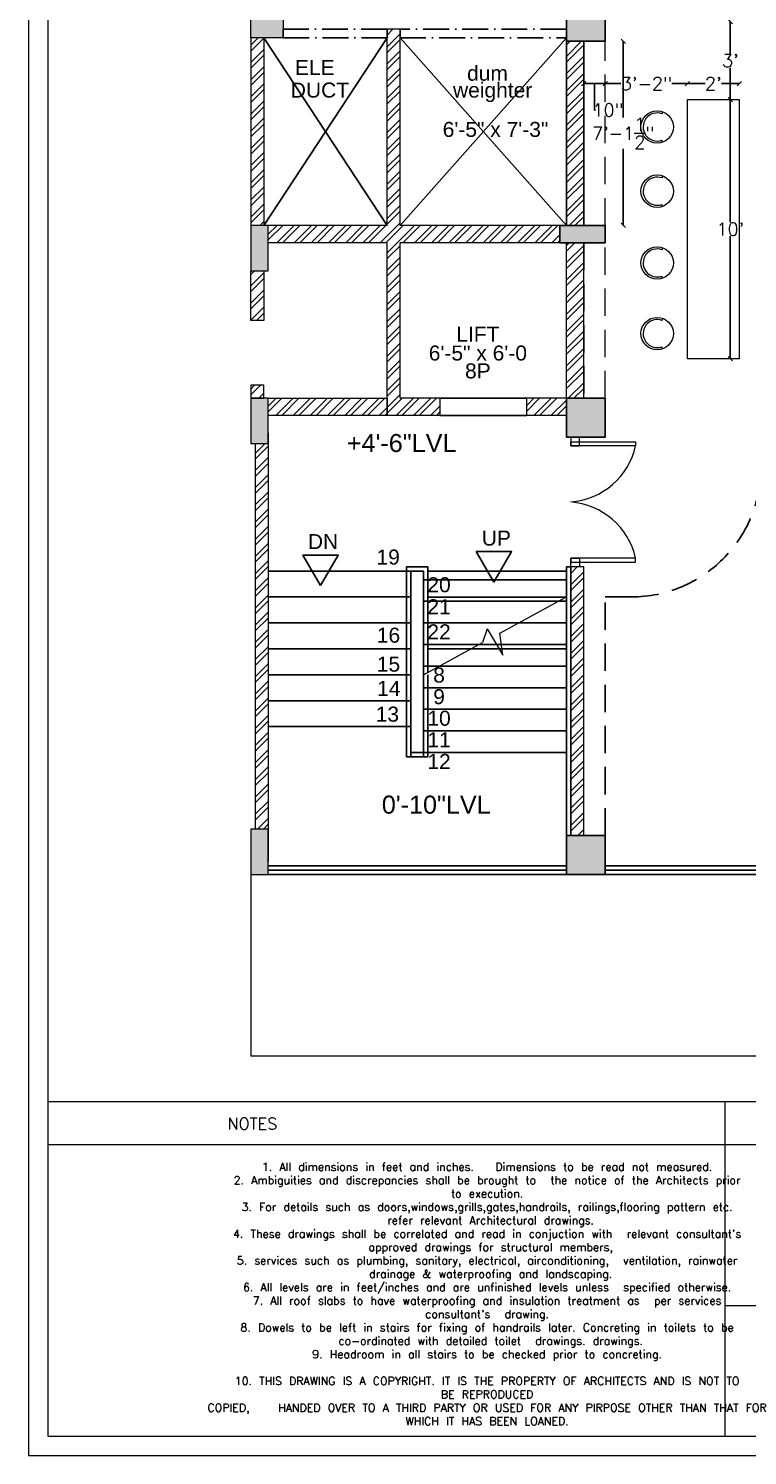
# Model space of a CAD drawing. Header units: inches. Extents: x 111501 to 134888, y 46021 to 52102.
# Drawn here: x 114769 to 115101, y 48151 to 48812 of the extents above; entities that cross this region are included whole.
import ezdxf
from ezdxf.enums import TextEntityAlignment as Align

# ---------------------------------------------------------------- set-up
doc = ezdxf.new("R2010")
doc.units = ezdxf.units.IN
doc.header["$MEASUREMENT"] = 0
doc.linetypes.add('ACAD_ISO10W100', pattern=[18, 12, -3, 0, -3])
doc.linetypes.add('DASHED', pattern=[19.05, 12.7, -6.35])
for name, color, linetype in [('10', 1, 'Continuous'), ('D', 251, 'Continuous'), ('H', 9, 'Continuous'), ('RO', 7, 'Continuous'), ('staircase', 6, 'Continuous')]:
    doc.layers.add(name, color=color, linetype=linetype)
for name, color, linetype, lineweight in [('column', 252, 'Continuous', 9), ('dimension', 250, 'Continuous', 0), ('DOOR', 1, 'Continuous', 0), ('FURNITURE', 14, 'Continuous', 18), ('SHEET', 7, 'Continuous', 30), ('wall', 7, 'Continuous', 9)]:
    doc.layers.add(name, color=color, linetype=linetype, lineweight=lineweight)
doc.styles.add('A', font='arial.ttf')
doc.styles.get("Standard").update_dxf_attribs({"font": 'txt.shx', "height": 6})
doc.dimstyles.new('Standard$0', dxfattribs={"dimtxt": 4, "dimasz": 2, "dimexe": 0.125, "dimexo": 0.125, "dimgap": 0.25, "dimtad": 0, "dimtih": 1, "dimtoh": 1, "dimdec": 1, "dimlfac": -1, "dimzin": 0, "dimdsep": 46, "dimlunit": 4, "dimtxsty": 'Standard', "dimblk": 'OBLIQUE', "dimblk1": 'DOTSMALL', "dimblk2": 'DOTSMALL', "dimcen": 0, "dimse1": 1, "dimse2": 1, "dimadec": 0, "dimazin": 0, "dimtfac": 1, "dimtdec": 1, "dimtofl": 0, "dimtmove": 0, "dimatfit": 3, "dimfxl": 1, "dimtolj": 1, "dimtzin": 0, "dimarcsym": 0})
pattern_1 = [(45, (15993.2226, 1823.8855), (-3.97747564, 3.97747564), []), (45, (15995.874, 1823.8855), (-3.97747564, 3.97747564), [])]

# ---------------------------------------------------------------- blocks, each defined once
blk = doc.blocks.new('_Oblique')
at = {"color": 0, "linetype": 'ByBlock', "lineweight": -2}
blk.add_line((-0.5, -0.5), (0.5, 0.5), dxfattribs=at)
blk = doc.blocks.new('*D1070')
at = {"layer": 'Defpoints', "color": 0, "transparency": 16777216}
for p in [(115035.53, 48805.99), (115035.53, 48720.7), (115043.81, 48720.7)]:
    blk.add_point(p, dxfattribs=at)
at = {"layer": 'dimension', "color": 0, "lineweight": -2, "transparency": 16777216}
for p, q in [((115043.81, 48805.99), (115043.81, 48770.6)), ((115043.81, 48720.7), (115043.81, 48756.1))]:
    blk.add_line(p, q, dxfattribs=at)
at = {"layer": 'dimension', "color": 0, "lineweight": -2, "transparency": 16777216, "xscale": 2, "yscale": 2, "zscale": 2}
for p, rotation in [((115043.81, 48805.99), 90), ((115043.81, 48720.7), 270)]:
    blk.add_blockref('_Oblique', p, dxfattribs=dict(at, rotation=rotation))
at = {"layer": 'dimension', "color": 0, "lineweight": 5, "transparency": 16777216, "insert": (115043.81, 48763.35), "char_height": 6, "attachment_point": 5}
blk.add_mtext('\\A1;7\'-1{\\H1.000000x;\\S1/2;}"', dxfattribs=at)
blk = doc.blocks.new('_DOTSMALL')
at = {"color": 0, "linetype": 'ByBlock', "lineweight": -2, "const_width": 0.5}
blk.add_lwpolyline([(-0.0625, 0, 1), (0.0625, 0, 1)], format="xyb", close=True, dxfattribs=at)
blk = doc.blocks.new('*D1105')
at = {"layer": 'Defpoints', "color": 0, "transparency": 16777216}
for p in [(115089.88, 48814.99), (115093.39, 48814.99), (115091.42, 48778.99)]:
    blk.add_point(p, dxfattribs=at)
at = {"layer": 'dimension', "color": 0, "lineweight": -2, "transparency": 16777216}
for p, q in [((115093.39, 48814.99), (115093.39, 48800.24)), ((115093.39, 48778.99), (115093.39, 48793.74))]:
    blk.add_line(p, q, dxfattribs=at)
at = {"layer": 'dimension', "color": 0, "lineweight": -2, "transparency": 16777216, "xscale": 2, "yscale": 2, "zscale": 2}
for p, rotation in [((115093.39, 48814.99), 90), ((115093.39, 48778.99), 270)]:
    blk.add_blockref('_Oblique', p, dxfattribs=dict(at, rotation=rotation))
at = {"layer": 'dimension', "color": 0, "lineweight": 5, "transparency": 16777216, "insert": (115093.39, 48796.99), "char_height": 6, "attachment_point": 5}
blk.add_mtext("\\A1;3'", dxfattribs=at)
blk = doc.blocks.new('*D1106')
at = {"layer": 'Defpoints', "color": 0, "transparency": 16777216}
for p in [(115097.53, 48786.34), (115073.53, 48778.99), (115097.53, 48778.99)]:
    blk.add_point(p, dxfattribs=at)
at = {"layer": 'dimension', "color": 0, "lineweight": -2, "transparency": 16777216}
for p, q in [((115073.53, 48786.34), (115081.78, 48786.34)), ((115097.53, 48786.34), (115089.28, 48786.34))]:
    blk.add_line(p, q, dxfattribs=at)
at = {"layer": 'dimension', "color": 0, "lineweight": -2, "transparency": 16777216, "xscale": 2, "yscale": 2, "zscale": 2, "rotation": 180}
blk.add_blockref('_Oblique', (115073.53, 48786.34), dxfattribs=at)
at = {"layer": 'dimension', "color": 0, "lineweight": -2, "transparency": 16777216, "xscale": 2, "yscale": 2, "zscale": 2}
blk.add_blockref('_Oblique', (115097.53, 48786.34), dxfattribs=at)
at = {"layer": 'dimension', "color": 0, "lineweight": 5, "transparency": 16777216, "insert": (115085.53, 48786.34), "char_height": 6, "attachment_point": 5}
blk.add_mtext("\\A1;2'", dxfattribs=at)
blk = doc.blocks.new('*D1107')
at = {"layer": 'Defpoints', "color": 0, "lineweight": 5, "transparency": 16777216}
for p in [(115035.53, 48797.9), (115035.53, 48786.34), (115073.53, 48778.99)]:
    blk.add_point(p, dxfattribs=at)
at = {"layer": 'dimension', "color": 0, "lineweight": -2, "transparency": 16777216}
for p, q in [((115035.53, 48786.34), (115042.78, 48786.34)), ((115073.53, 48786.34), (115066.28, 48786.34))]:
    blk.add_line(p, q, dxfattribs=at)
at = {"layer": 'dimension', "color": 0, "lineweight": -2, "transparency": 16777216, "xscale": 2, "yscale": 2, "zscale": 2, "rotation": 180}
blk.add_blockref('_Oblique', (115035.53, 48786.34), dxfattribs=at)
at = {"layer": 'dimension', "color": 0, "lineweight": -2, "transparency": 16777216, "xscale": 2, "yscale": 2, "zscale": 2}
blk.add_blockref('_Oblique', (115073.53, 48786.34), dxfattribs=at)
at = {"layer": 'dimension', "color": 0, "lineweight": 5, "transparency": 16777216, "insert": (115054.53, 48786.34), "char_height": 6, "attachment_point": 5}
blk.add_mtext('\\A1;3\'-2"', dxfattribs=at)
blk = doc.blocks.new('*D1108')
at = {"layer": 'Defpoints', "color": 0, "lineweight": 5, "transparency": 16777216}
for p in [(115025.53, 48797.13), (115035.53, 48797.9), (115025.53, 48786.34)]:
    blk.add_point(p, dxfattribs=at)
at = {"layer": 'dimension', "color": 0, "lineweight": -2, "transparency": 16777216}
for p, q in [((115035.53, 48786.34), (115025.53, 48786.34)), ((115030.53, 48786.34), (115030.53, 48774.09)), ((115030.53, 48774.09), (115031.03, 48774.09))]:
    blk.add_line(p, q, dxfattribs=at)
at = {"layer": 'dimension', "color": 0, "lineweight": -2, "transparency": 16777216, "xscale": 2, "yscale": 2, "zscale": 2, "rotation": 180}
blk.add_blockref('_Oblique', (115025.53, 48786.34), dxfattribs=at)
at = {"layer": 'dimension', "color": 0, "lineweight": -2, "transparency": 16777216, "xscale": 2, "yscale": 2, "zscale": 2}
blk.add_blockref('_Oblique', (115035.53, 48786.34), dxfattribs=at)
at = {"layer": 'dimension', "color": 0, "lineweight": 5, "transparency": 16777216, "insert": (115036.78, 48774.09), "char_height": 6, "attachment_point": 5}
blk.add_mtext('\\A1;10"', dxfattribs=at)
blk = doc.blocks.new('*D1109')
at = {"layer": 'Defpoints', "color": 0, "transparency": 16777216}
for p in [(115096.12, 48778.99), (115093.39, 48658.99), (115097.53, 48658.99)]:
    blk.add_point(p, dxfattribs=at)
at = {"layer": 'dimension', "color": 0, "lineweight": -2, "transparency": 16777216}
for p, q in [((115093.39, 48778.99), (115093.39, 48722.24)), ((115093.39, 48658.99), (115093.39, 48715.74))]:
    blk.add_line(p, q, dxfattribs=at)
at = {"layer": 'dimension', "color": 0, "lineweight": -2, "transparency": 16777216, "xscale": 2, "yscale": 2, "zscale": 2}
for p, rotation in [((115093.39, 48778.99), 90), ((115093.39, 48658.99), 270)]:
    blk.add_blockref('_Oblique', p, dxfattribs=dict(at, rotation=rotation))
at = {"layer": 'dimension', "color": 0, "lineweight": 5, "transparency": 16777216, "insert": (115093.39, 48718.99), "char_height": 6, "attachment_point": 5}
blk.add_mtext("\\A1;10'", dxfattribs=at)

msp = doc.modelspace()

# ---------------------------------------------------------------- hatches: boundary and pattern name
at = {"layer": 'column'}
h = msp.add_hatch(color=256, dxfattribs=at)
h.paths.add_polyline_path([(114871.52, 48818.54), (114871.52, 48807.54), (114882.52, 48807.54), (114882.52, 48818.54)])
h.paths.add_polyline_path([(114882.52, 48818.54), (114882.52, 48822.54), (114871.52, 48822.54), (114871.52, 48818.54)])
h.paths.add_polyline_path([(114882.52, 48807.54), (114886.52, 48807.54), (114886.52, 48818.54), (114882.52, 48818.54)])
h.paths.add_polyline_path([(114886.52, 48822.54), (114882.52, 48822.54), (114882.52, 48818.54), (114886.52, 48818.54)])
h = msp.add_hatch(color=256, dxfattribs=at)
h.paths.add_polyline_path([(115035.53, 48823.99), (115017.53, 48823.99), (115017.53, 48805.99), (115035.53, 48805.99)])
h.paths.add_polyline_path([(115014.53, 48712.7), (115035.53, 48712.7), (115035.53, 48720.7), (115014.53, 48720.7)])
h.paths.add_polyline_path([(115035.53, 48640.7), (115017.53, 48640.7), (115017.53, 48622.7), (115035.53, 48622.7)])
h = msp.add_hatch(color=256, dxfattribs=at)
h.paths.add_polyline_path([(114871.53, 48720.7), (114871.53, 48699.7), (114879.53, 48699.7), (114879.53, 48720.7)])
h.paths.add_polyline_path([(114871.53, 48640.7), (114871.53, 48619.7), (114879.53, 48619.7), (114879.53, 48640.7)])
for points in [[(114871.53, 48441.27), (114871.53, 48420.27), (114879.53, 48420.27), (114879.53, 48441.27)], [(115035.53, 48438.27), (115017.53, 48438.27), (115017.53, 48420.27), (115035.53, 48420.27)]]:
    msp.add_hatch(color=256, dxfattribs=at).paths.add_polyline_path(points)
at = {"layer": 'wall', "lineweight": 5}
h = msp.add_hatch(dxfattribs=at)
h.set_pattern_fill('ANSI32', color=256, scale=15, style=0)
h.set_pattern_definition(pattern_1)
h.paths.add_polyline_path([(114871.52, 48807.49), (114877.52, 48807.49), (114877.52, 48720.7), (114871.53, 48720.7)])
h = msp.add_hatch(dxfattribs=at)
h.set_pattern_fill('ANSI32', color=256, scale=15, style=0)
h.set_pattern_definition(pattern_1)
h.paths.add_polyline_path([(114934.53, 48712.7), (114934.53, 48632.7), (114959.03, 48632.7), (114959.03, 48640.7), (114940.53, 48640.7), (114940.53, 48712.7), (115014.53, 48712.7), (115014.53, 48720.7), (114940.53, 48720.7), (114940.53, 48811.49), (114934.53, 48811.49), (114934.53, 48720.7), (114879.53, 48720.7), (114879.53, 48712.7)])
h = msp.add_hatch(dxfattribs=at)
h.set_pattern_fill('ANSI32', color=256, scale=15, style=0)
h.set_pattern_definition(pattern_1)
h.paths.add_polyline_path([(115017.53, 48805.99), (115017.53, 48720.7), (115025.53, 48720.7), (115025.53, 48805.99)])
h = msp.add_hatch(dxfattribs=at)
h.set_pattern_fill('ANSI32', color=256, scale=15, style=0)
h.set_pattern_definition(pattern_1)
h.paths.add_polyline_path([(115017.53, 48640.7), (115025.53, 48640.7), (115025.53, 48712.7), (115017.53, 48712.7)])
h = msp.add_hatch(dxfattribs=at)
h.set_pattern_fill('ANSI32', color=256, scale=15, style=0)
h.set_pattern_definition(pattern_1)
h.paths.add_polyline_path([(114871.53, 48676.7), (114877.53, 48676.7), (114877.53, 48699.7), (114871.53, 48699.7)])
h = msp.add_hatch(dxfattribs=at)
h.set_pattern_fill('ANSI32', color=256, scale=15, style=0)
h.set_pattern_definition(pattern_1)
h.paths.add_polyline_path([(114871.53, 48646.7), (114871.53, 48640.7), (114877.53, 48640.7), (114877.53, 48646.7)])
h = msp.add_hatch(dxfattribs=at)
h.set_pattern_fill('ANSI32', color=256, scale=15, style=0)
h.set_pattern_definition(pattern_1)
h.paths.add_polyline_path([(114879.53, 48632.7), (114934.53, 48632.7), (114934.53, 48640.7), (114879.53, 48640.7)])
h = msp.add_hatch(dxfattribs=at)
h.set_pattern_fill('ANSI32', color=256, scale=15, style=0)
h.set_pattern_definition(pattern_1)
h.paths.add_polyline_path([(114999.03, 48632.7), (115017.53, 48632.7), (115017.53, 48640.7), (114999.03, 48640.7)])
h = msp.add_hatch(dxfattribs=at)
h.set_pattern_fill('ANSI32', color=256, scale=15, style=0)
h.set_pattern_definition(pattern_1)
h.paths.add_polyline_path([(114879.53, 48441.27), (114879.53, 48619.7), (114873.53, 48619.7), (114873.53, 48441.27), (114879.53, 48441.27)])
h = msp.add_hatch(dxfattribs=at)
h.set_pattern_fill('ANSI32', color=256, scale=15, style=0)
h.set_pattern_definition(pattern_1)
h.paths.add_polyline_path([(115025.53, 48438.27), (115025.53, 48461.27), (115025.53, 48465.27), (115025.53, 48562.7), (115019.53, 48562.7), (115019.53, 48438.27)])

# ---------------------------------------------------------------- linework, layer by layer
at = {"lineweight": 5}
msp.add_lwpolyline([(115019.53, 48438.27), (115025.53, 48438.27), (115025.53, 48562.7), (115019.53, 48562.7)], close=True, dxfattribs=at)
at = {"layer": '10', "linetype": 'Continuous'}
for p, q in [((115017.53, 48805.99), (115017.53, 48720.7)), ((114953.47, 48562.72), (114943.59, 48562.72)), ((114951.47, 48560.72), (114945.59, 48560.72))]:
    msp.add_line(p, q, dxfattribs=at)
for points in [[(114983.99, 48555.6), (114975.81, 48569.76), (114992.17, 48569.76)], [(114903.77, 48553.97), (114895.59, 48568.13), (114911.95, 48568.13)]]:
    msp.add_lwpolyline(points, close=True, dxfattribs=at)
at = {"layer": 'column'}
msp.add_line((115017.53, 48562.7), (115017.53, 48560.7), dxfattribs=at)
for points in [[(114871.52, 48822.49), (114886.52, 48822.49), (114886.52, 48807.49), (114871.52, 48807.49)], [(114879.53, 48699.7), (114879.53, 48720.7), (114871.53, 48720.7), (114871.53, 48699.7)], [(114879.53, 48619.7), (114879.53, 48640.7), (114871.53, 48640.7), (114871.53, 48619.7)], [(114879.53, 48420.27), (114879.53, 48441.27), (114871.53, 48441.27), (114871.53, 48420.27)]]:
    msp.add_lwpolyline(points, close=True, dxfattribs=at)
at = {"layer": 'DOOR', "linetype": 'Continuous'}
for p, q in [((114986.71, 48531.92), (115017.53, 48548.72)), ((114980.84, 48533.9), (114978.76, 48527.59)), ((114980.84, 48533.9), (114988.08, 48521.81)), ((114988.08, 48521.81), (114986.71, 48531.92)), ((114951.47, 48512.72), (114978.76, 48527.59))]:
    msp.add_line(p, q, dxfattribs=at)
at = {"layer": 'DOOR', "color": 5, "linetype": 'Continuous', "lineweight": 0, "elevation": 0.11}
for points in [[(115019.54, 48622.69), (115019.54, 48618.69), (115023.54, 48618.69), (115023.54, 48622.69)], [(115019.54, 48618.69), (115019.54, 48620.54), (115049.58, 48620.54), (115049.58, 48618.69)]]:
    msp.add_lwpolyline(points, close=True, dxfattribs=at)
at = {"layer": 'DOOR', "color": 5, "linetype": 'Continuous', "lineweight": 0}
for points in [[(115019.53, 48566.7), (115019.53, 48564.85), (115049.57, 48564.85), (115049.57, 48566.7)], [(115019.53, 48562.7), (115019.53, 48566.7), (115023.53, 48566.7), (115023.53, 48562.7)]]:
    msp.add_lwpolyline(points, close=True, dxfattribs=at)
for centre, start, end in [((115016.93, 48626.07, 0.17), 274.4624, 347.26518), ((115016.92, 48559.32, 0.06), 12.73574, 85.52163)]:
    msp.add_arc(centre, 33.48, start, end, dxfattribs=at)
at = {"layer": 'FURNITURE', "lineweight": 0}
for p, q in [((115061.79, 48773.44), (115061.79, 48772.39)), ((115061.76, 48760.16), (115061.76, 48759.11)), ((115061.79, 48743.72), (115061.79, 48742.67)), ((115061.76, 48730.44), (115061.76, 48729.39)), ((115061.79, 48710.51), (115061.79, 48709.45)), ((115061.76, 48697.23), (115061.76, 48696.17)), ((115061.79, 48677.81), (115061.79, 48676.75)), ((115061.76, 48664.53), (115061.76, 48663.48))]:
    msp.add_line(p, q, dxfattribs=at)
at = {"layer": 'FURNITURE', "linetype": 'DASHED', "lineweight": 0}
for points in [[(115035.53, 48805.99), (115025.53, 48805.99), (115025.53, 48720.7), (115035.53, 48720.7)], [(115035.53, 48712.7), (115025.53, 48712.7), (115025.53, 48640.7), (115035.53, 48640.7)]]:
    msp.add_lwpolyline(points, close=True, dxfattribs=at)
at = {"layer": 'FURNITURE', "lineweight": 0}
msp.add_lwpolyline([(115073.53, 48778.99), (115097.53, 48778.99), (115097.53, 48658.99), (115073.53, 48658.99)], close=True, dxfattribs=at)
for centre in [(115059.56, 48766.28), (115059.56, 48736.56), (115059.56, 48703.34), (115059.56, 48670.65)]:
    msp.add_circle(centre, 7.5, dxfattribs=at)
for centre in [(115059.56, 48766.28), (115059.56, 48736.56), (115059.56, 48703.34), (115059.56, 48670.65)]:
    msp.add_arc(centre, 6.5, 69.99333, 289.76965, dxfattribs=at)
at = {"layer": 'H'}
for p, q in [((114877.52, 48720.7), (114934.53, 48807.49)), ((114877.52, 48807.49), (114934.53, 48720.7)), ((114940.53, 48807.49), (115017.53, 48720.7)), ((115017.53, 48807.49), (114940.53, 48720.7)), ((115017.53, 48556.72), (114951.47, 48556.72)), ((115017.53, 48546.72), (114951.47, 48546.72)), ((115017.53, 48536.72), (114951.47, 48536.72)), ((115017.53, 48526.72), (114951.47, 48526.72))]:
    msp.add_line(p, q, dxfattribs=at)
at = {"layer": 'H', "linetype": 'DASHED'}
for p, q in [((115035.53, 48548.72), (115047.53, 48548.72)), ((115035.53, 48438.27), (115035.53, 48548.72))]:
    msp.add_line(p, q, dxfattribs=at)
msp.add_arc((115047.53, 48608.72), 60, 270, 0, dxfattribs=at)
at = {"layer": 'RO', "color": 7, "linetype": 'Continuous'}
for points in [[(115035.53, 48823.99), (115017.53, 48823.99), (115017.53, 48805.99), (115035.53, 48805.99)], [(115025.53, 48805.99), (115017.53, 48805.99), (115017.53, 48720.7), (115025.53, 48720.7)], [(115014.53, 48712.7), (115035.53, 48712.7), (115035.53, 48720.7), (115014.53, 48720.7)], [(115035.53, 48640.7), (115017.53, 48640.7), (115017.53, 48622.7), (115035.53, 48622.7)], [(115035.53, 48438.27), (115017.53, 48438.27), (115017.53, 48420.27), (115035.53, 48420.27)]]:
    msp.add_lwpolyline(points, close=True, dxfattribs=at)
at = {"layer": 'RO', "color": 7, "linetype": 'ACAD_ISO10W100'}
for points in [[(114886.52, 48807.49), (114934.53, 48807.49), (114934.53, 48811.49), (114886.52, 48811.49)], [(114940.53, 48807.49), (115017.53, 48807.49), (115017.53, 48811.49), (114940.53, 48811.49)]]:
    msp.add_lwpolyline(points, close=True, dxfattribs=at)
at = {"layer": 'SHEET', "color": 0, "lineweight": 5, "ltscale": 25}
for p, q in [((115443.97, 48314.96), (114777.52, 48314.96)), ((115090.9, 48314.96), (115090.9, 48160.24)), ((115234.05, 48295.11), (114777.52, 48295.11))]:
    msp.add_line(p, q, dxfattribs=at)
for points in [[(114768.6, 48151.32), (115452.89, 48151.32), (115452.89, 49887.86), (114768.6, 49887.86)], [(114777.52, 48160.24), (115443.97, 48160.24), (115443.97, 49878.94), (114777.52, 49878.94)]]:
    msp.add_lwpolyline(points, close=True, dxfattribs=at)
msp.add_lwpolyline([(115090.9, 48220.78), (115234.05, 48220.78)], dxfattribs=at)
at = {"layer": 'staircase'}
for p, q in [((114959.03, 48640.7), (114999.03, 48640.7)), ((114999.03, 48632.7), (114959.03, 48632.7)), ((114943.59, 48562.72), (114943.59, 48512.72)), ((114953.47, 48562.72), (114953.47, 48513.81)), ((115019.53, 48562.7), (115017.53, 48562.7)), ((115017.53, 48524.72), (115017.53, 48562.7)), ((115019.53, 48438.27), (115019.53, 48562.7)), ((114879.53, 48560.72), (114945.59, 48560.72)), ((114945.59, 48560.72), (114945.59, 48512.72)), ((114951.47, 48560.72), (114951.47, 48512.72)), ((114953.47, 48560.7), (115017.53, 48560.7)), ((114879.53, 48548.72), (114945.59, 48548.72)), ((114953.47, 48548.7), (115017.53, 48548.7)), ((114879.53, 48536.72), (114945.59, 48536.72)), ((114953.47, 48536.7), (115017.53, 48536.7)), ((114879.53, 48524.72), (114945.59, 48524.72)), ((114953.47, 48524.7), (115017.53, 48524.7)), ((115017.53, 48476.72), (115017.53, 48524.72)), ((115017.53, 48516.72), (114951.47, 48516.72)), ((114879.53, 48512.72), (114945.59, 48512.72)), ((114943.59, 48512.72), (114943.59, 48474.72)), ((114945.59, 48512.72), (114945.59, 48474.72)), ((114951.47, 48512.72), (114951.47, 48474.72)), ((114953.47, 48512.72), (114953.47, 48474.72)), ((115017.53, 48506.72), (114951.47, 48506.72)), ((114879.53, 48500.72), (114945.59, 48500.72)), ((115017.53, 48496.72), (114951.47, 48496.72)), ((114879.53, 48488.72), (114945.59, 48488.72)), ((115017.53, 48486.72), (114951.47, 48486.72)), ((114953.47, 48474.72), (114943.59, 48474.72)), ((114951.47, 48476.72), (114945.59, 48476.72)), ((115017.53, 48476.72), (114951.47, 48476.72)), ((115017.53, 48438.27), (115017.53, 48476.72)), ((114879.53, 48424.27), (115017.53, 48424.27)), ((115035.53, 48424.27), (115177.52, 48424.27)), ((114879.53, 48422.27), (115017.53, 48422.27)), ((114879.53, 48420.27), (115017.53, 48420.27)), ((115035.53, 48422.27), (115159.52, 48422.27)), ((115035.53, 48420.27), (115159.52, 48420.27))]:
    msp.add_line(p, q, dxfattribs=at)
at = {"layer": 'wall'}
for p, q in [((114871.52, 48807.49), (114871.53, 48720.7)), ((114877.52, 48807.49), (114877.52, 48720.7)), ((114940.53, 48811.49), (114934.53, 48811.49)), ((114934.53, 48720.7), (114934.53, 48811.49)), ((114940.53, 48720.7), (114940.53, 48811.49)), ((114934.53, 48720.7), (114879.53, 48720.7)), ((115014.53, 48720.7), (114940.53, 48720.7)), ((114934.53, 48712.7), (114879.53, 48712.7)), ((114934.53, 48632.7), (114934.53, 48712.7)), ((115014.53, 48712.7), (114940.53, 48712.7)), ((114940.53, 48640.7), (114940.53, 48712.7)), ((115017.53, 48632.72), (115017.53, 48712.7)), ((115025.53, 48640.7), (115025.53, 48712.7)), ((114959.03, 48640.7), (114940.53, 48640.7)), ((114959.03, 48640.7), (114959.03, 48632.7)), ((115017.53, 48640.7), (114999.03, 48640.7)), ((114999.03, 48640.7), (114999.03, 48632.7)), ((114959.03, 48632.7), (114934.53, 48632.7)), ((115017.53, 48632.7), (114999.03, 48632.7)), ((114879.53, 48624.72), (114879.53, 48426.27)), ((114873.53, 48619.7), (114873.53, 48441.27))]:
    msp.add_line(p, q, dxfattribs=at)
at = {"layer": 'wall', "lineweight": 5}
for p in [(114871.53, 48420.27), (115370.52, 48336.22)]:
    msp.add_line(p, (114871.53, 48336.22), dxfattribs=at)
at = {"layer": 'wall'}
for points in [[(114871.53, 48699.7), (114877.53, 48699.7), (114877.53, 48676.7), (114871.53, 48676.7)], [(114871.53, 48640.7), (114877.53, 48640.7), (114877.53, 48646.7), (114871.53, 48646.7)], [(114934.53, 48632.7), (114879.53, 48632.7), (114879.53, 48640.7), (114934.53, 48640.7)]]:
    msp.add_lwpolyline(points, close=True, dxfattribs=at)

# ---------------------------------------------------------------- texts
at = {"layer": 'D', "style": 'A'}
for s, height, p in [('ELE', 6.95, (114901.06, 48790.38)), ('dum', 6.95, (114981.01, 48787.7)), ('weighter', 6.95, (114983.4, 48779.9)), ('DUCT', 6.95, (114903.45, 48779.9)), ('6\'-5" x 7\'-3"', 6.9498, (114984.73, 48761.69)), ('LIFT', 6.95, (114976.56, 48666.85)), ('6\'-5" x 6\'-0', 6.9498, (114976.56, 48658.17)), ('8P', 6.95, (114976.56, 48649.91)), ('DN', 6.95, (114904.9, 48570.87)), ('UP', 6.95, (114985.12, 48572.5)), ('19', 6.95, (114935.05, 48563.72)), ('20', 6.95, (114958.59, 48550.92)), ('21', 6.95, (114958.59, 48540.74)), ('16', 6.95, (114935.19, 48527.56)), ('22', 6.95, (114958.59, 48529.1)), ('15', 6.95, (114935.19, 48514.15)), ('14', 6.95, (114935.36, 48502.95)), ('8', 6.95, (114958.59, 48509.1)), ('9', 6.95, (114958.59, 48499.1)), ('13', 6.95, (114934.68, 48491)), ('10', 6.95, (114958.59, 48489.1)), ('11', 6.95, (114958.59, 48479.1)), ('12', 6.95, (114958.59, 48469.1))]:
    msp.add_text(s, height=height, dxfattribs=at).set_placement(p, align=Align.CENTER)
for s, p in [('+4\'-6"LVL', (114915.93, 48615.83)), ('0\'-10"LVL', (114932.11, 48448.42))]:
    msp.add_text(s, height=8.34, dxfattribs=at).set_placement(p)
at = {"layer": 'SHEET', "color": 0, "lineweight": 5, "attachment_point": 5}
for s, insert, char_height, width in [('{\\H0.7553x;NOTES}', (114872.18, 48304.91), 7.1994, 64.1039), ("\\pi-0.10706,l0.12084,t14.87;1.^IAll dimensions in feet and inches.   Dimensions to be read not measured. \\P2.^IAmbiguities and discrepancies shall be brought to  the notice of the Architects prior \\P\\pt0.12084;to execution.\\P\\pt14.87;3.^IFor details such as doors,windows,grills,gates,handrails, railings,flooring pattern etc.\\P\\pt0.12084; refer relevant Architectural drawings. \\P\\pt14.87;4.^IThese drawings shall be correlated and read in conjuction with  relevant consultant's\\P\\pt0.12084; approved drawings for structural members, \\P\\pt14.87;5.^Iservices such as plumbing, sanitary, electrical, airconditioning,  ventilation, rainwater\\P\\pt0.12084; drainage & waterproofing and landscaping.\\P\\pt14.87;6.^IAll levels are in feet/inches and are unfinished levels unless  specified otherwise. \\P7.^IAll roof slabs to have waterproofing and insulation treatment as  per services \\P\\pt0.12084;consultant's  drawing. \\P\\pt14.87;8.^IDowels to be left in stairs for fixing of handrails later. Concreting in toilets to be\\P\\pt0.12084; co-ordinated with detailed toilet  drawings. drawings. \\P\\pt14.87;9.^IHeadroom in all stairs to be checked prior to concreting.\\P\\pi0,l0,t0;\\P\\pi-0.10706,l0.12084,t14.87;10.^ITHIS DRAWING IS A COPYRIGHT. IT IS THE PROPERTY OF ARCHITECTS AND IS NOT TO \\P\\pt0.12084;BE REPRODUCED\\PCOPIED,    HANDED OVER TO A THIRD PARTY OR USED FOR ANY PIRPOSE OTHER THAN THAT FOR \\PWHICH IT HAS BEEN LOANED.", (114980.82, 48226.08), 3.71751, 401.2073)]:
    msp.add_mtext(s, dxfattribs=dict(at, insert=insert, char_height=char_height, width=width))

# ---------------------------------------------------------------- dimensions: what is measured, and where the dimension line sits
at = {"layer": 'dimension', "lineweight": 5}
dim = msp.add_linear_dim(base=(115093.39, 48814.99), p1=(115091.42, 48778.99), p2=(115089.88, 48814.99), angle=90, dimstyle='Standard$0', dxfattribs=at)
dim.commit()
dim.dimension.update_dxf_attribs({"geometry": '*D1105', "text_midpoint": (115093.39, 48796.99), "dimtype": 160})
for base, p1, p2, picture, middle in [((115043.81, 48720.7), (115035.53, 48805.99), (115035.53, 48720.7), '*D1070', (115043.81, 48763.35)), ((115093.39, 48658.99), (115096.12, 48778.99), (115097.53, 48658.99), '*D1109', (115093.39, 48718.99))]:
    dim = msp.add_linear_dim(base=base, p1=p1, p2=p2, angle=90, dimstyle='Standard$0', dxfattribs=at)
    dim.commit()
    dim.dimension.update_dxf_attribs({"geometry": picture, "text_midpoint": middle})
for base, p1, p2, picture, middle in [((115025.53, 48786.34), (115035.53, 48797.9), (115025.53, 48797.13), '*D1108', (115031.28, 48774.09)), ((115035.53, 48786.34), (115073.53, 48778.99), (115035.53, 48797.9), '*D1107', (115054.53, 48786.34))]:
    dim = msp.add_linear_dim(base=base, p1=p1, p2=p2, dimstyle='Standard$0', override={"dimtmove": 1}, dxfattribs=at)
    dim.commit()
    dim.dimension.update_dxf_attribs({"geometry": picture, "text_midpoint": middle})
dim = msp.add_linear_dim(base=(115097.53, 48786.34), p1=(115073.53, 48778.99), p2=(115097.53, 48778.99), dimstyle='Standard$0', dxfattribs=at)
dim.commit()
dim.dimension.update_dxf_attribs({"geometry": '*D1106', "text_midpoint": (115085.53, 48786.34)})

doc.saveas('drawing.dxf')
